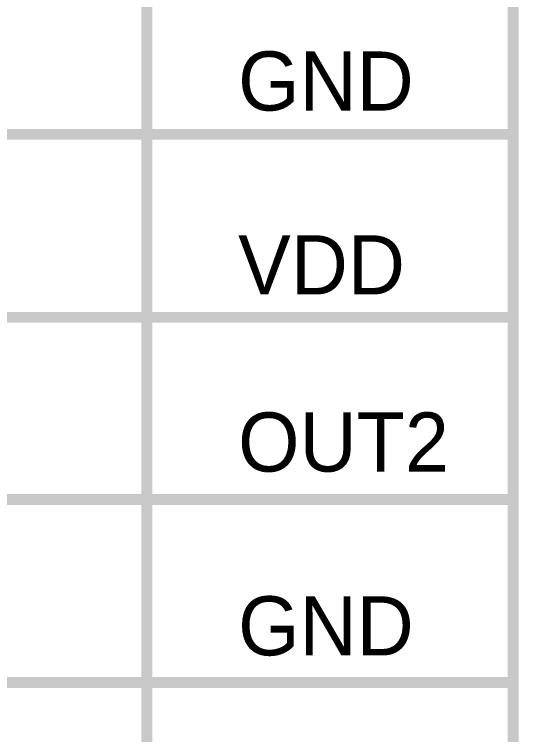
# Model space of a CAD drawing. Header units: millimetres. Extents: x 0 to 841, y 0 to 594.
# Drawn here: x 521.37 to 535.16, y 203.56 to 223.27 of the extents above; entities that cross this region are included whole.
import ezdxf

# ---------------------------------------------------------------- set-up
doc = ezdxf.new("R2010")
doc.units = ezdxf.units.MM
doc.layers.add('Sheet', color=255, linetype='Continuous')

msp = doc.modelspace()

# ---------------------------------------------------------------- linework, layer by layer
at = {"layer": 'Sheet', "const_width": 0.3}
msp.add_lwpolyline([(515.002, 239.999), (535.012, 239.999), (535.012, 114.991), (515.002, 114.991), (515.002, 239.999)], close=True, dxfattribs=at)
for points in [[(524.996, 239.999), (524.996, 114.991)], [(515.002, 219.988), (535.012, 219.988)], [(515.002, 214.979), (535.012, 214.979)], [(515.002, 209.993), (535.012, 209.993)], [(515.002, 204.985), (535.012, 204.985)]]:
    msp.add_lwpolyline(points, dxfattribs=at)

# ---------------------------------------------------------------- texts
at = {"layer": 'Sheet'}
for s, p in [('GND', (527.489, 220.639)), ('VDD', (527.489, 215.608)), ('OUT2', (527.489, 210.757)), ('GND', (527.489, 205.726))]:
    msp.add_text(s, height=1.6171, dxfattribs=at).set_placement(p)

doc.saveas('drawing.dxf')
